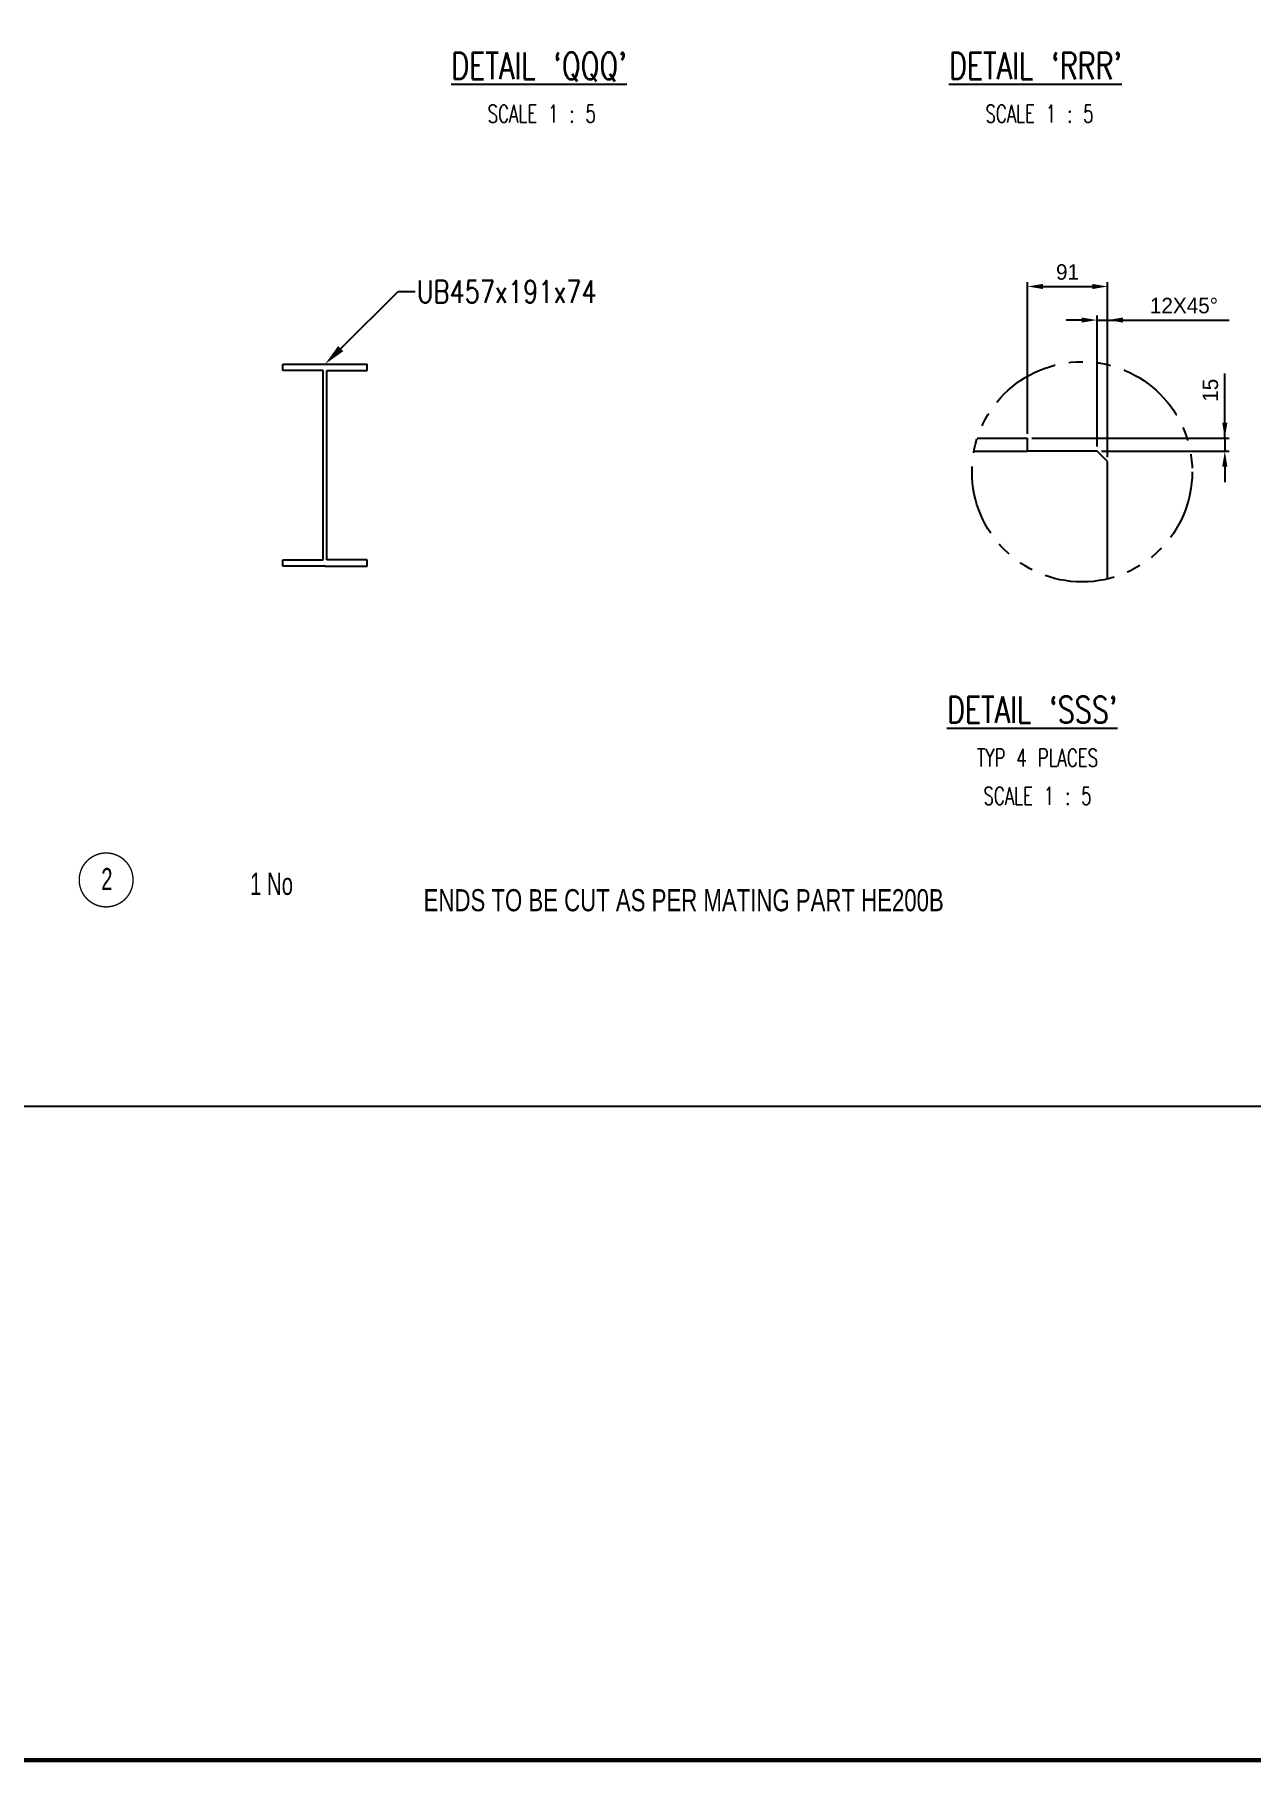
# Model space of a CAD drawing. Header units: millimetres. Extents: x 0 to 16187, y -20471 to 6290.
# Drawn here: x 4945.2 to 5220.1, y 1491.5 to 1882.1 of the extents above; entities that cross this region are included whole.
import ezdxf
from ezdxf import colors
from ezdxf.entities.mleader import LeaderData, LeaderLine
from ezdxf.enums import TextEntityAlignment as Align
from ezdxf.math import Vec2, Vec3

# ---------------------------------------------------------------- set-up
doc = ezdxf.new("R2010")
doc.units = ezdxf.units.MM
doc.header["$PDSIZE"] = -1
doc.linetypes.add('PHANTOM2', pattern=[31.750000000000004, 15.875, -3.175, 3.175, -3.175, 3.175, -3.175])
doc.layers.add('BORDER1', color=3, linetype='Continuous')
doc.layers.add('BORDER2', color=7, linetype='Continuous')
doc.styles.add('MtXpl_txt_shx', font='txt.shx', dxfattribs={"height": 0.2})
doc.styles.add('ROMANC', font='ROMANC', dxfattribs={"height": 5})
doc.styles.add('ROMANS', font='ROMANS.shx', dxfattribs={"width": 0.8})
doc.styles.add('ROMANT', font='ROMANT', dxfattribs={"height": 4})
doc.styles.add('SLDTEXTSTYLE0', font='TXT', dxfattribs={"width": 0.75})
doc.styles.add('SLDTEXTSTYLE2', font='TXT', dxfattribs={"width": 0.6864493305940874})
doc.dimstyles.new('AM_ISO', dxfattribs={"dimtxt": 3.5, "dimasz": 3.5, "dimexe": 1, "dimexo": 1, "dimgap": 1.5, "dimtad": 1, "dimdsep": 46, "dimtxsty": 'Standard', "dimcen": 0, "dimclrd": 1, "dimclre": 1, "dimclrt": 1, "dimadec": 0, "dimazin": 2, "dimtp": 0.1, "dimtm": 0.1, "dimtfac": 0.71, "dimtdec": 3, "dimtmove": 0, "dimatfit": 3, "dimfxl": 1, "dimlwd": -1, "dimlwe": -1, "dimarcsym": 1})

# ---------------------------------------------------------------- blocks, each defined once
blk = doc.blocks.new('*U609')
at = {"layer": 'BORDER1', "color": 154, "true_color": 0x1859a9, "const_width": 1}
blk.add_lwpolyline([(1.8094395070475, 811), (1144, 811), (1144, 0), (0, 0), (0, 811)], close=True, dxfattribs=at)
at = {"layer": 'BORDER2', "flags": 8}
for tag, height, style, p in [('REV-A', 3.24, 'ROMANS', (986.9282778829383, 140.2530397182669)), ('RE-A', 8.064, 'ROMANT', (1084.634961895852, 7.17204102400288))]:
    blk.add_attdef(tag, text='', height=height, dxfattribs=dict(at, style=style)).set_placement(p, align=Align.CENTER)
at = {"layer": 'BORDER2', "style": 'ROMANS', "width": 3.830216453570641}
blk.add_attdef('DATE-A', text='', height=3.24, dxfattribs=at).set_placement((995.5063797379989, 140.2530397182669), (1008.507228728976, 140.2530397182669), align=Align.FIT)
at = {"layer": 'BORDER2'}
for tag, height, style, p in [('DRN-A', 3.24, 'ROMANS', (1018.380015771281, 140.2530397182669)), ('CHD-A', 3.24, 'ROMANS', (1032.348360605113, 140.2530397182669)), ('APD-A', 3.24, 'ROMANS', (1046.640709253839, 140.2530397182669)), ('CONS_CONT_VEND', 4.2, 'ROMANC', (1061.390575966738, 72.83468077449595))]:
    blk.add_attdef(tag, text='', height=height, dxfattribs=dict(at, style=style)).set_placement(p, align=Align.CENTER)
at = {"layer": 'BORDER2', "style": 'ROMANS', "width": 0.8}
for tag, p, height in [('1:X', (997.2302812124753, 122.552011911554), 3.5), ('LOC', (1042.735042679951, 122.552011911554), 3.5), ('PROJ_NO', (1118.63757586463, 122.552011911554), 3.5), ('CONS_DRG_NO', (1011, 63), 3)]:
    blk.add_attdef(tag, p, '', height=height, dxfattribs=at)
at = {"layer": 'BORDER2', "lineweight": 30, "width": 0.8, "flags": 104}
blk.add_attdef('COMMENTS-A', text='', height=2.2, dxfattribs=at).set_placement((1055.209968003616, 142.0744315684458), align=Align.MIDDLE_LEFT)
at = {"layer": 'BORDER2', "style": 'ROMANS', "width": 0.8}
for tag, p in [('PROJECT_TITLE_1', (1061.068210890846, 55.3534808592422)), ('PROJECT_TITLE_2', (1061.068210890846, 49.30052221051124))]:
    blk.add_attdef(tag, text='', height=3.5, dxfattribs=at).set_placement(p, align=Align.MIDDLE)
at = {"layer": 'BORDER2', "style": 'ROMANT', "width": 0.8}
for tag, p in [('DRG_TITLE_1', (1061.068210890846, 36.31229857438004)), ('DRG_TITLE_2', (1061.068210890846, 28.31229857438004)), ('DRG_TITLE_3', (1061.068210890846, 20.31229857438004))]:
    blk.add_attdef(tag, text='', height=5, dxfattribs=at).set_placement(p, align=Align.CENTER)
at = {"layer": 'BORDER2', "style": 'ROMANT'}
for tag, p in [('AR', (995.0014710450068, 7.172041024002866)), ('PA', (1011.738213301433, 7.172041024002866)), ('DC', (1028.447415784789, 7.172041024002837)), ('TS', (1120.839107118789, 7.172041024002908))]:
    blk.add_attdef(tag, p, '', height=8.064, dxfattribs=at)
for tag, p in [('SRNO', (1074.69799186896, 7.172041024002823)), ('SH', (1115.802783516436, 7.176501619330963))]:
    blk.add_attdef(tag, text='', height=8.064, dxfattribs=at).set_placement(p, align=Align.RIGHT)
at = {"layer": 'BORDER2', "style": 'ROMANS', "flags": 2}
blk.add_attdef('TB_VERSION', text='', height=2, dxfattribs=at).set_placement((1, -1), align=Align.TOP_LEFT)
blk = doc.blocks.new('*D4939')
at = {"color": 1, "linetype": 'ByBlock'}
for p, q in [((5181.893311477188, 1817.592341523537), (5178.393311477188, 1817.592341523537)), ((5185.393311477188, 1788.973460351961), (5185.393311477188, 1818.592341523537)), ((5185.393311477188, 1817.592341523537), (5187.793311477188, 1817.592341523537)), ((5187.793311477188, 1786.573460351963), (5187.793311477188, 1818.592341523537)), ((5187.793311477188, 1817.592341523537), (5215.293311477188, 1817.592341523537)), ((5191.293311477188, 1817.592341523537), (5194.793311477188, 1817.592341523537))]:
    blk.add_line(p, q, dxfattribs=at)
at = {"color": 1}
for points in [[(5181.893311477188, 1817.009008190204), (5181.893311477188, 1818.175674856871), (5185.393311477188, 1817.592341523537)], [(5191.293311477188, 1818.175674856871), (5191.293311477188, 1817.009008190204), (5187.793311477188, 1817.592341523537)]]:
    blk.add_solid(points, dxfattribs=at)
at = {"layer": 'Defpoints', "color": 0}
for p in [(5187.793311477188, 1817.592341523537), (5185.393311477188, 1787.973460351961), (5187.793311477188, 1785.573460351963)]:
    blk.add_point(p, dxfattribs=at)
at = {"color": 1, "insert": (5205.043311477188, 1820.842341523537), "char_height": 3.5, "attachment_point": 5}
blk.add_mtext('12X45%%d', dxfattribs=at)
blk = doc.blocks.new('*D4940')
at = {"color": 1, "linetype": 'ByBlock'}
for p, q in [((5169.653311477188, 1791.873460351962), (5169.653311477188, 1826.17940998108)), ((5173.153311477188, 1825.17940998108), (5184.293311477188, 1825.17940998108)), ((5187.793311477188, 1786.573460351963), (5187.793311477188, 1826.17940998108))]:
    blk.add_line(p, q, dxfattribs=at)
at = {"color": 1}
for points in [[(5173.153311477188, 1825.762743314413), (5173.153311477188, 1824.596076647746), (5169.653311477188, 1825.17940998108)], [(5184.293311477188, 1824.596076647746), (5184.293311477188, 1825.762743314413), (5187.793311477188, 1825.17940998108)]]:
    blk.add_solid(points, dxfattribs=at)
at = {"layer": 'Defpoints', "color": 0}
for p in [(5187.793311477188, 1825.17940998108), (5169.653311477188, 1790.873460351962), (5187.793311477188, 1785.573460351963)]:
    blk.add_point(p, dxfattribs=at)
at = {"color": 1, "insert": (5178.723311477188, 1828.42940998108), "char_height": 3.5, "attachment_point": 5}
blk.add_mtext('91', dxfattribs=at)
blk = doc.blocks.new('*D4941')
at = {"color": 1, "linetype": 'ByBlock'}
for p, q in [((5214.280274628283, 1790.873460351962), (5214.280274628283, 1805.540127018631)), ((5214.280274628283, 1794.373460351962), (5214.280274628283, 1797.873460351962)), ((5170.653311477188, 1790.873460351962), (5215.280274628283, 1790.873460351962)), ((5214.280274628283, 1790.873460351962), (5214.280274628283, 1787.973460351961)), ((5186.393311477188, 1787.973460351961), (5215.280274628283, 1787.973460351961)), ((5214.280274628283, 1784.473460351961), (5214.280274628283, 1780.973460351961))]:
    blk.add_line(p, q, dxfattribs=at)
at = {"color": 1}
for points in [[(5213.69694129495, 1794.373460351962), (5214.863607961616, 1794.373460351962), (5214.280274628283, 1790.873460351962)], [(5214.863607961616, 1784.473460351961), (5213.69694129495, 1784.473460351961), (5214.280274628283, 1787.973460351961)]]:
    blk.add_solid(points, dxfattribs=at)
at = {"layer": 'Defpoints', "color": 0}
for p in [(5169.653311477188, 1790.873460351962), (5185.393311477188, 1787.973460351961), (5214.280274628283, 1787.973460351961)]:
    blk.add_point(p, dxfattribs=at)
at = {"color": 1, "insert": (5211.030274628283, 1801.706793685298), "char_height": 3.5, "attachment_point": 5, "rotation": 90}
blk.add_mtext('15', dxfattribs=at)

msp = doc.modelspace()

# ---------------------------------------------------------------- linework, layer by layer
at = {"color": 7, "linetype": 'Continuous', "lineweight": 25}
for p, q in [((5001.323271463731, 1806.163600411768), (5001.323271463731, 1807.613600411769)), ((5010.39327146373, 1806.163600411768), (5001.323271463731, 1806.163600411768)), ((5010.39327146373, 1763.363600411769), (5010.39327146373, 1806.163600411768)), ((5011.293271463725, 1806.163600411768), (5020.363271463732, 1806.163600411768)), ((5011.293271463725, 1763.363600411769), (5011.293271463725, 1806.163600411768)), ((5020.363271463732, 1806.163600411768), (5020.363271463732, 1807.613600411769)), ((5169.653311477188, 1787.973460351961), (5169.653311477188, 1790.873460351962)), ((5185.393311477188, 1787.973460351961), (5169.653311477188, 1787.973460351961)), ((5187.793311477188, 1759.065012976967), (5187.793311477188, 1785.573460351963)), ((5001.323271463731, 1761.913600411768), (5001.323271463731, 1763.363600411769)), ((5001.323271463731, 1763.363600411769), (5010.39327146373, 1763.363600411769)), ((5010.843271463727, 1761.913600411768), (5001.323271463731, 1761.913600411768)), ((5010.843271463727, 1761.913600411768), (5020.363271463732, 1761.913600411768)), ((5020.363271463732, 1763.363600411769), (5011.293271463725, 1763.363600411769)), ((5020.363271463732, 1761.913600411768), (5020.363271463732, 1763.363600411769))]:
    msp.add_line(p, q, dxfattribs=at)
for p, q in [((5001.323271463731, 1807.613600411769), (5020.363271463732, 1807.613600411769)), ((5158.319376207077, 1790.873460351962), (5169.653311477188, 1790.873460351962)), ((5157.57906573217, 1787.973460351961), (5169.653311477188, 1787.973460351961)), ((5187.793311477188, 1785.573460351963), (5185.393311477188, 1787.973460351961)), ((4277.186886605372, 1639.890472222196), (5256.186886685371, 1639.890472222196))]:
    msp.add_line(p, q)
at = {"color": 2, "const_width": 0.3125}
msp.add_lwpolyline([(4967.454172858907, 1691.005869824596, 1), (4955.266672858907, 1691.005869824596, 1)], format="xyb", close=True, dxfattribs=at)
at = {"color": 5, "linetype": 'PHANTOM2'}
msp.add_circle((5182.023096614943, 1783.277894037561), 24.89094190284504, dxfattribs=at)

# ---------------------------------------------------------------- block references
at = {"layer": 'BORDER1'}
msp.add_blockref('*U609', (4277.186886605372, 1491.982561115925), dxfattribs=at)

# ---------------------------------------------------------------- texts
at = {"color": 7, "lineweight": 25, "style": 'MtXpl_txt_shx', "width": 0.75}
for s, p in [("%%UDETAIL `QQQ'", (5039.375821513673, 1872.086603055377)), ("%%UDETAIL `RRR'", (5151.909735198991, 1872.086603055377)), ("%%UDETAIL `SSS'", (5151.458366318973, 1726.490119695016))]:
    msp.add_text(s, height=6, dxfattribs=at).set_placement(p)
at = {"color": 7, "lineweight": 25, "style": 'MtXpl_txt_shx', "width": 0.6875}
for s, p in [('SCALE 1 : 5', (5059.851754037507, 1864.232415909773)), ('SCALE 1 : 5', (5172.385667722825, 1864.232415909773)), ('TYP 4 PLACES', (5171.934298842811, 1718.635932549409)), ('SCALE 1 : 5', (5171.934298842811, 1710.008570565511))]:
    msp.add_text(s, height=4, dxfattribs=at).set_placement(p, align=Align.MIDDLE_CENTER)
at = {"color": 2, "lineweight": 25, "style": 'SLDTEXTSTYLE2', "width": 0.6864493305940874}
for s, p in [('2', (4961.526896171046, 1691.198840332559)), ('1 No', (4998.759723918629, 1690.121244446793))]:
    msp.add_text(s, height=5, dxfattribs=at).set_placement(p, align=Align.MIDDLE_CENTER)
at = {"style": 'SLDTEXTSTYLE0', "width": 0.75}
msp.add_text('ENDS TO BE CUT AS PER MATING PART HE200B', height=5, dxfattribs=at).set_placement((5033.147864579698, 1683.927422464367))

# ---------------------------------------------------------------- dimensions: what is measured, and where the dimension line sits
dim = msp.add_linear_dim(base=(5187.793311477188, 1825.17940998108), p1=(5169.653311477188, 1790.873460351962), p2=(5187.793311477188, 1785.573460351963), dimstyle='AM_ISO', override={"dimtxt": 3.5, "dimdec": 0, "dimlfac": 5})
dim.commit()
dim.dimension.update_dxf_attribs({"geometry": '*D4940', "text_midpoint": (5178.723311477188, 1825.17940998108), "dimtype": 160})
dim = msp.add_linear_dim(base=(5187.793311477188, 1817.592341523537), p1=(5185.393311477188, 1787.973460351961), p2=(5187.793311477188, 1785.573460351963), text='<>X45%%d', dimstyle='AM_ISO', override={"dimtxt": 3.5, "dimdec": 0, "dimlfac": 5, "dimtxsty": 'Standard'})
dim.commit()
dim.dimension.update_dxf_attribs({"geometry": '*D4939', "text_midpoint": (5205.043311477188, 1817.592341523537), "dimtype": 160})
dim = msp.add_linear_dim(base=(5214.280274628283, 1787.973460351961), p1=(5169.653311477188, 1790.873460351962), p2=(5185.393311477188, 1787.973460351961), angle=90, dimstyle='AM_ISO', override={"dimtxt": 3.5, "dimdec": 0, "dimlfac": 5})
dim.commit()
dim.dimension.update_dxf_attribs({"geometry": '*D4941', "text_midpoint": (5214.280274628283, 1801.706793685298), "dimtype": 160})

# ---------------------------------------------------------------- leaders
at = {"color": 1}
ml = msp.add_multileader_mtext('Standard', dxfattribs=at)
ml.set_content('UB457x191x74', color=1, style='ROMANS')
ml.set_leader_properties()
ml.build(insert=Vec2(0, 0))
ml.multileader.update_dxf_attribs({"dogleg_length": 3.843575321364915, "arrow_head_size": 5})
ctx = ml.context
ctx.base_point, ctx.char_height, ctx.arrow_head_size, ctx.landing_gap_size, ctx.plane_origin = Vec3(5031.228545164975, 1824.007697204805), 5, 5, 0.4, Vec3(56357.99699312779, -25662.62816639073)
notes = []
notes.append((ctx, [(0, (1, 1, 0), (5027.38496984361, 1824.007697204805), (1, 0), 3.843575321364915, [(0, [(5010.843271463731, 1807.613600411769)], 0, [])])]))
ctx.mtext.insert, ctx.mtext.width = Vec3(5031.628545164975, 1826.507697204805), 144.3262905237789
for ctx, leaders in notes:
    for number, flags, end, landing, length, lines in leaders:
        leader = LeaderData()
        leader.index, (leader.has_last_leader_line, leader.has_dogleg_vector, leader.attachment_direction) = number, flags
        leader.last_leader_point, leader.dogleg_vector, leader.dogleg_length = Vec3(end), Vec3(landing), length
        for number, points, colour, breaks in lines:
            line = LeaderLine()
            line.index, line.vertices, line.color, line.breaks = number, Vec3.list(points), colors.encode_raw_color(colour), breaks
            leader.lines.append(line)
        ctx.leaders.append(leader)

doc.saveas('drawing.dxf')
